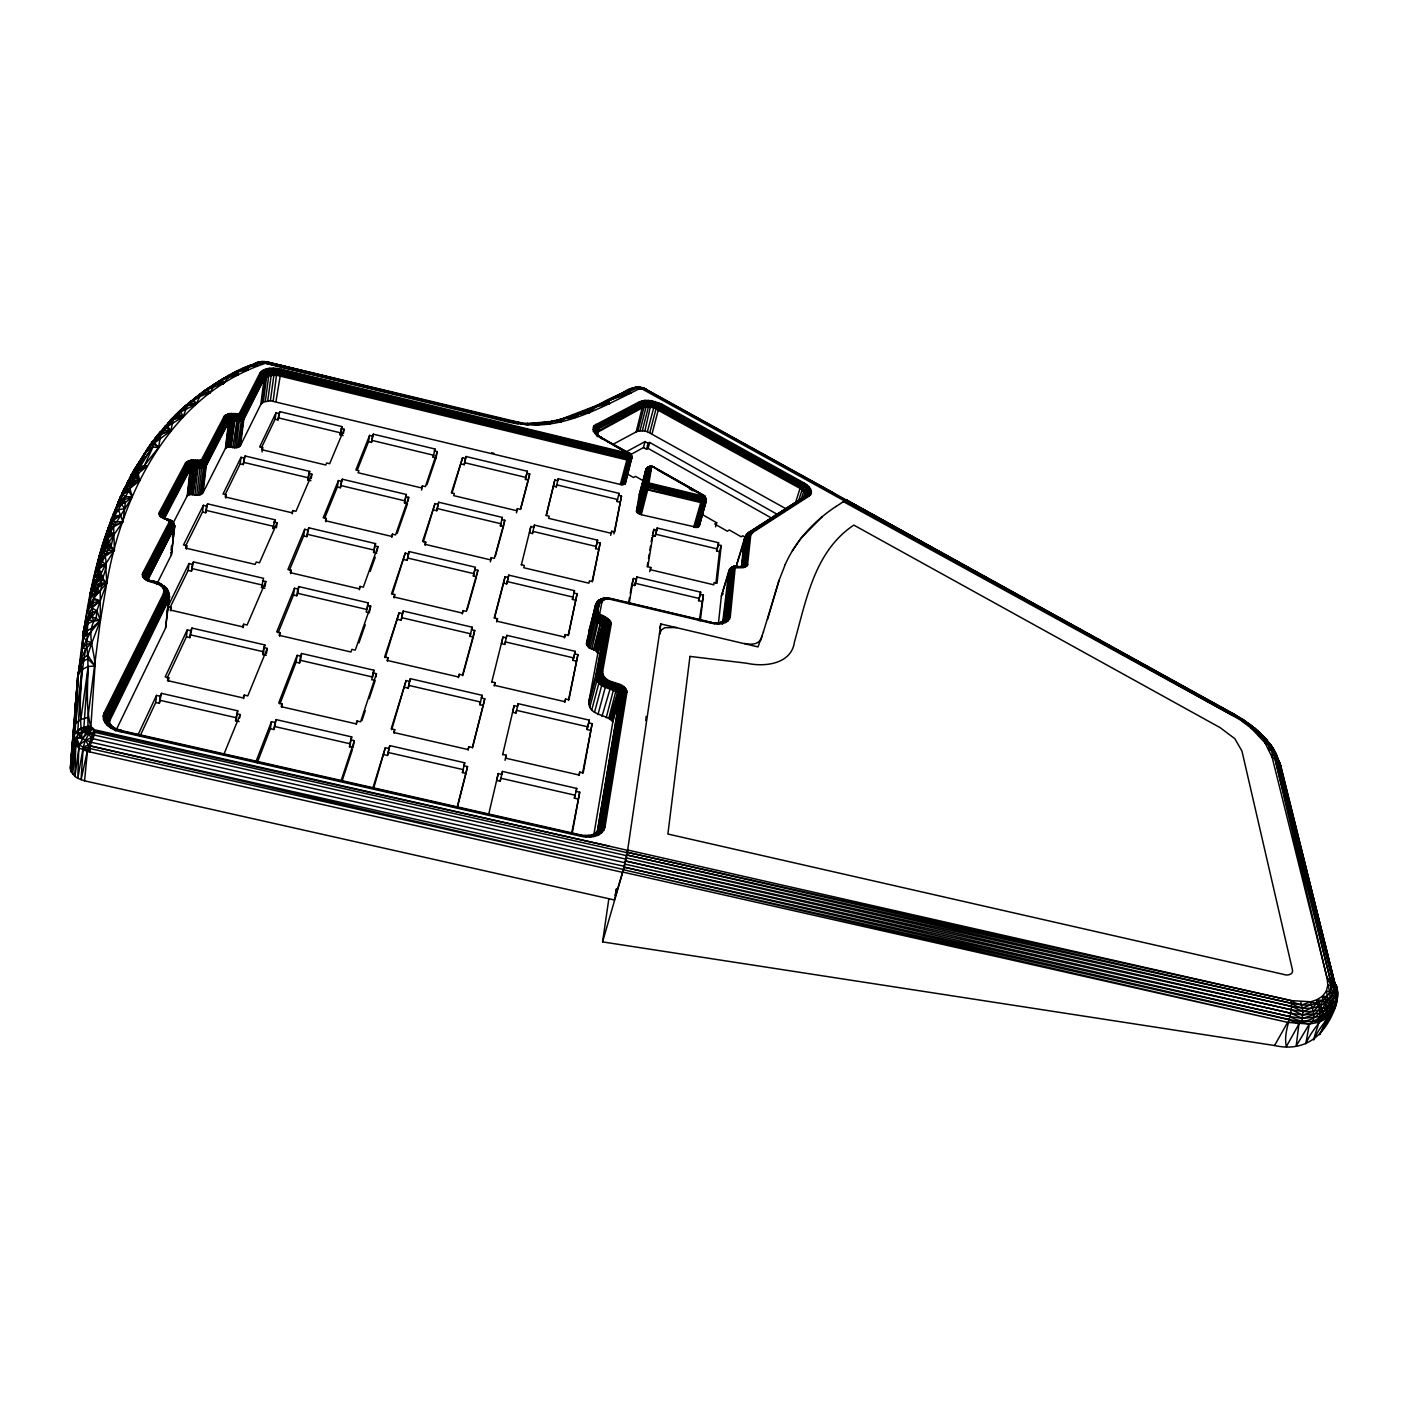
<?xml version="1.0" encoding="UTF-8"?>
<svg xmlns="http://www.w3.org/2000/svg" width="1408" height="1408" viewBox="0 0 1408 1408"><rect width="100%" height="100%" fill="white"/><g stroke="black" fill="none" stroke-linecap="round" stroke-linejoin="round"><path stroke-width="1.5" d="M593.542 836.458L612.797 722.093C607.341 713.645 587.611 716.162 588.896 701.36L597.819 653.435L604.666 627.141L607.605 624.166L611.23 624.008L602.659 671.475C602.747 685.784 625.011 679.589 626.93 692.173L605.018 827.042C602.395 837.091 589.547 838.288 581.011 836.317L119.891 731.597C111.619 730.013 100.056 722.832 104.069 712.976L163.434 593.666C166.83 579.427 141.486 585.763 142.578 573.338L169.259 521.981C167.886 517.669 157.133 519.006 159.456 512.072L185.504 462.968L191.154 460.046L201.326 460.099L224.171 416.258L229.504 413.565L239.202 413.706L259.934 373.085C264.845 366.784 274.314 367.822 281.318 369.16L628.074 453.27C633.97 453.394 632.403 462.827 626.56 459.853L276.76 375.267L268.84 375.637L264.317 378.629L243.971 419.109C240.187 424.389 233.042 418.44 228.782 421.942L206.36 465.626C202.418 471.275 194.832 465.045 190.362 468.811L164.384 518.584L162.589 514.712L159.086 513.304M763.435 631.893L757.997 646.906L660.862 623.973L627.616 850.344L623.427 869.51L614.346 899.958L84.568 780.824L77.792 778.325L74.923 776.424L79.341 744.955L88.035 728.939L87.894 717.499L100.373 620.523L100.232 591.87L101.957 585.024L106.832 582.842C122.39 491.779 172.691 393.782 265.549 363.282L508.869 421.168C554.312 435.002 599.245 408.32 638.774 389.066C639.918 388.362 641.362 388.573 642.488 389.171L844.483 500.931L847.317 500.28L848.003 502.04M597.819 653.435L595.813 650.602L588.755 647.61L586.432 643.245L595.443 605.194L598.33 602.237L601.92 602.061C602.483 599.438 611.67 596.992 607.464 599.386M521.91 423.051L266.622 361.874C242.422 364.302 220.053 379.738 200.992 394.275L196.082 404.184L180.77 411.91L173.36 419.637L170.755 430.866L154.563 442.957L137.826 470.712L139.515 480.814L134.288 480.586L126.421 487.643L117.621 503.131L134.323 469.603L138.653 466.418L147.242 465.978L138.97 472.859L135.344 478.016L129.906 488.506L132.299 496.83L113.643 526.75L114.4 550.176L105.547 564.291L106.832 582.842L100.197 601.022L92.101 607.71L85.36 622.494L84.163 628.355L82.438 648.138L77.686 677.002L73.586 735.627L74.378 739.587L76.965 743.072L89.725 751.907C87.595 742.931 101.094 730.875 90.869 727.038C83.494 700.709 90.816 671.422 86.434 644.723C88.458 633.758 85.237 621.421 92.541 611.952C89.813 591.518 110.634 577.104 105.072 556.019L109.454 547.466L107.747 543.682L122.918 521.734L125.347 502.533L124.133 499.646L120.824 498.978C89.549 562.514 82.104 636.205 75.187 706.094L76.789 693.528M601.586 438.856L601.146 437.078L596.834 435.248L593.331 431.165L594.141 425.603L639.514 401.72L644.864 400.365L651.746 400.717L661.989 404.219L803.704 482.786C808.262 484.827 814.986 491.814 809.107 496.091L753.438 531.995L750.781 534.934L747.472 565.4L744.005 567.459L735.152 567.917L730.277 616.81C728.13 624.958 717.288 624.518 710.706 623.075L610.773 599.421C600.952 593.982 595.267 609.382 599.72 615.842C603.557 617.654 609.91 618.464 609.998 623.832L601.374 671.299C601.058 685.925 623.005 680.17 625.645 691.997L603.627 826.848C601.163 836.246 589.142 837.355 581.152 835.525L120.296 730.84C112.552 729.362 101.728 722.656 105.477 713.434L164.736 594.088C168.626 579.55 143.722 585.394 143.862 573.76L170.491 522.386L169.717 520.274L162.114 516.877L160.688 512.477L186.683 463.373C190.626 457.741 198.141 463.531 202.734 460.205L225.315 416.645C229.082 411.382 236.157 416.909 240.539 413.846L262.293 371.853L266.974 369.565L277.358 369.09L627.95 453.922L631.312 459.395L625.029 484.018L621.438 484.722L270.389 400.734L263.314 402.107L260.814 404.395L240.522 445.386C236.826 450.718 229.662 444.787 225.456 448.342L203.104 492.554C199.25 498.256 191.629 492.026 187.229 495.845L146.098 575.221C153.384 586.133 145.974 580.483 145.059 574.394L171.635 523.002L170.632 520.274C166.232 520.749 170.808 518.109 170.755 521.4M1252.997 729.027L1252.557 726.405L1243.229 719.734L845.645 500.174L843.339 501.582L1232.528 715.475L1255.25 728.605L1264.578 737.986L1254.282 727.936L1251.166 728.147L1242.331 721.477L1242.261 719.875L844.536 500.773M1242.261 719.875L1255.25 728.605L1255.778 729.766L1250.374 725.736L1263.803 738.531L1272.022 750.746L1274.874 758.366L1327.128 978.296L1327.814 985.142L1326.283 991.197L1322.587 996.142L1322.552 1000.613L1319.419 1009.8L1314.016 1014.587L1302.523 1018.424L1289.992 1016.611L624.166 867.152L602.571 941.899L1274.574 1045.528C1306.413 1052.691 1326.09 1034.211 1336.139 1005.03C1338.462 995.773 1339.395 980.478 1327.128 978.296L1272.181 757.434L1264.947 742.702L1251.166 728.147L1250.374 725.736L1242.261 719.875L1252.997 727.496M162.254 586.89C162.888 583.95 157.978 581.539 155.989 583.123M625.082 862.752L91.326 742.315L82.069 738.496C78.725 708.928 80.168 678.11 85.8 648.63L91.872 642.787L100.373 620.523L106.832 582.842L99.722 575.397L93.861 578.23L83.512 631.171L81.734 651.746M249.709 366.397L255.094 363.246L262.046 361.451L263.859 363.158L260.357 361.68C247.861 367.717 231.405 371.026 223.59 383.504L205.744 389.822L187.387 405.645L183.146 416.68L167.042 426.8L160.776 434.562L158.558 447.498L144.408 465.555L137.826 470.712L136.541 476.274L139.515 480.814L129.906 488.506L118.43 509.766L122.918 521.734L113.643 526.75L107.8 536.8L102.344 552.869L102.168 557.322L95.339 572.37L89.795 599.72M124.432 488.277L111.267 519.147L103.734 541.57L109.226 540.936L111.056 546.357L114.4 550.176L98.525 560.789L97.469 565.682L99.44 567.389L98.595 571.824L94.178 589.846L90.288 594.493L88.792 606.373L89.091 618.306L85.36 622.494L83.512 631.171L82.438 648.138L77.686 677.002L70.4 767.835L71.174 771.813L74.923 776.424L75.733 745.307L74.378 739.587L80.133 736.965L83.811 728.552L88.158 666.53L95.022 665.984C94.864 650.443 85.043 631.77 96.202 618.059L96.923 610.755L100.197 601.022L93.79 598.224L90.376 593.138C97.733 564.802 101.851 534.512 118.43 509.766L124.485 508.64L120.296 502.304L120.824 498.978L126.298 496.707L132.299 496.83L128.674 491.216L126.086 490.477L121.739 493.926L129.906 488.506L124.432 488.277L129.307 482.187L135.344 478.016L139.515 480.814L126.421 487.643L123.517 490.142L129.906 488.506L124.995 490.424L120.331 496.954L107.131 531.379L97.469 565.682L105.547 564.291L98.877 578.301L92.259 586.238L90.288 594.493L94.477 585.798L99.334 579.832L103.259 578.53L99.158 568.85L105.547 564.291L100.813 560.437C94.494 560.472 103.998 548.346 106.814 546.198L107.747 543.682L111.056 546.357L108.082 550.317L102.344 552.869L99 557.234L107.219 547.518L111.056 546.357L113.784 533.949L109.384 530.746L107.219 531.379L106.005 535.586L107.8 536.8L113.784 533.949L109.226 534.002L106.005 535.586L110.81 527.982L112.411 521.101L120.595 515.029L114.787 516.243L111.267 519.147L113.045 519.587L120.595 515.029M277.376 368.421L273.187 400.928M74.378 739.587L72.67 774.206L75.733 745.307L76.965 743.072L81.946 669.522L80.696 660.264L85.8 648.63L82.438 648.138L90.499 632.298L100.373 620.523L96.923 610.755L88.792 606.373L92.858 591.008L100.355 583.106L101.658 579.832L99.722 575.397L92.787 583.546L90.376 593.138L91.837 587.576L94.477 585.798L100.355 583.106L106.832 582.842L93.79 598.224L88.792 606.373L92.611 605.986L100.197 601.022L93.738 599.667L88.792 606.373L93.667 602.571L100.197 601.022M638.458 387.71L642.699 387.693L646.659 390.298L639.901 387.059L632.526 388.01L607.2 401.491L560.138 419.531M697.206 527.437L704.158 502.762L702.398 495.915L648.965 482.962L651.57 467.104L650.126 466.294L647.064 467.614L645.674 470.078L636.469 511.262L637.296 512.653L641.274 514.712L697.206 527.437L699.213 526.117L706.165 501.459L704.651 495.968L651.728 466.224L648.032 467.069L645.674 470.078M233.658 413.6L229.627 447.11M847.44 500.632L645.005 388.678L641.925 388.925L642.699 387.693L847.898 501.6L847.44 500.632L845.645 500.333L1232.528 715.475L1234.059 714.19L1233.954 716.426M88.845 614.187L96.923 610.755C90.605 618.376 81.488 626.366 83.6 637.384L86.75 641.027L91.872 642.787L87.701 655.107L80.696 660.264L77.686 677.002L70.523 769.789L73.075 740.362L75.046 733.04L78.338 674.238L80.925 664.488L83.67 660.862L87.824 658.874L95.022 665.984L90.886 726.299C83.371 726.106 74.078 730.136 72.934 738.373L70.4 767.835M586.837 645.462L593.542 616.035C598.523 611.178 609.558 617.936 611.23 624.008M620.312 484.51L628.514 453.728L596.834 435.248M625.891 859.109L92.33 738.619L92.558 734.659L95.55 729.995L627.616 850.344L626.472 854.216M737.827 567.107L738.232 567.213M775.368 514.835L776.653 513.99L649.669 442.446L648.085 443.309L645.022 441.602L643.491 447.568L630.15 454.872C632.016 452.954 626.824 452.901 627.07 457.811L631.646 457.794L630.168 453.622L599.614 437.096M641.326 387.306L641.238 388.714L639.989 388.643L637.19 387.024C619.432 393.466 601.374 402.459 585.376 412.298L588.104 409.253L598.682 405.451L605.158 403.339L609.558 403.621L608.942 400.664L634.885 387.728L639.443 388.749L637.19 387.024L634.251 387.675L636.029 387.253L638.774 389.066M551.232 422.4L525.888 423.773L552.182 421.362L561.282 421.766L561.458 419.267L558.026 419.954L571.138 417.102L586.362 411.558L592.082 408.355L590.973 408.091L609.558 403.621L607.2 401.491L604.877 401.614L594.51 407.686L599.086 405.24M195.518 460.029L191.646 494.49M630.661 459.782C632.562 457.67 628.76 450.877 627.774 454.731L629.816 460.029L623.55 484.669M122.76 493.346L128.674 491.216C116.301 495.95 117.515 510.03 111.267 519.147M194.885 495.088L198.792 460.627L196.381 466.682L193.054 494.771M710.706 623.075L710.283 622.776M197.49 397.267L199.197 394.557L209.563 393.202L215.16 384.243L223.555 378.699L238.198 375.003L238.498 371.43L247.474 370.304L248.987 366.133L258.773 362.208L263.859 363.158M645.797 720.632L646.149 716.373M74.166 726.123L78.338 674.238L81.946 669.522L88.158 666.53L80.854 719.435L75.61 723.606L73.726 727.496L70.998 758.243M232.742 447.691L236.949 420.358L236.79 414.181L234.502 419.971L230.982 447.374M126.298 496.707L122.654 495.141L120.331 496.954L134.323 469.603L152.152 442.112C169.118 423.72 183.744 399.573 209.563 393.202L207.979 389.118L205.744 389.822L188.144 404.237L195.923 397.32L199.267 397.126C181.368 406.19 167.411 422.365 156.57 438.61L154.968 438.398L158.91 434.35L170.755 430.866L166.901 425.128L172.41 422.928L167.658 423.35L179.027 412.104L180.77 411.91L181.245 410.062L185.891 408.848L183.251 408.179L172.498 419.566M167.042 426.8L160.477 431.499L154.317 440.933L154.563 442.957L158.558 447.498L152.944 447.058L147.822 449.011L131.05 475.323L138.653 466.418L147.893 448.096C152.979 439.648 160.97 433.013 170.755 430.866L166.443 427.944L163.117 429.158L157.555 436.832M652.238 467.016C657.536 467.896 648.226 465.274 646.448 468.987L639.25 494.736L636.469 511.262M72.934 738.373L73.744 742.403L71.174 771.813L73.146 737.018L82.069 738.496L92.822 728.939L94.53 732.283L627.141 852.685M89.038 608.485L89.426 604.102M97.522 568.832L99.282 557.234M84.568 780.824L87.683 748.37L92.558 734.659L626.595 855.659M1258.77 735.293L1263.803 738.531L1264.947 742.702L1267.288 742.966L1272.41 747.331L1278.939 761.517L1336.403 989.754L1280.136 763.594L1272.41 747.331L1265.634 739.112L1260.846 735.24L1258.77 735.293L1257.608 732.002L1251.166 728.147M577.632 414.938L588.878 409.71L575.397 414.533L589.653 412.438L589.934 409.27L577.632 414.938L579.938 412.685L588.878 409.71L589.653 412.438L578.776 413.723L572.651 416.398M741.488 567.354L744.128 539.704L747.032 533.878L805.482 495.88L809.107 496.091M747.472 565.4L744.163 565.206L741.752 566.931L745.114 536.571L747.507 534.811L750.781 534.934M109.349 725.683L109.542 717.094L104.069 712.976M740.274 567.565L736.718 566.421L733.99 567.741L729.062 616.651C727.021 624.325 716.654 623.955 710.494 622.318M730.277 616.81L724.803 618.147L722.498 624.026L728.834 570.944L732.178 566.738L735.786 567.16M731.456 567.23C740.696 566.298 733.638 564.942 729.731 568.832L724.152 618.957L722.093 622.864L725.138 619.221L729.573 619.062M610.773 599.421L610.632 599.192M718.362 624.043L721.371 596.112L729.115 570.046L732.653 567.406L729.766 569.29L721.371 596.112M1273.571 753.122L1272.41 747.331M92.541 611.952L92.013 616.739L93.702 620.928L100.373 620.523L91.555 628.461L84.234 632.122L83.512 631.171L87.683 623.762L93.702 620.928L88.616 620.118L85.36 622.494M593.331 431.165L595.989 432.203L596.957 435.512L596.13 431.306L592.768 429.141M580.73 835.982L581.187 834.786L581.011 836.317M655.142 536.254L657.131 528L718.555 542.731L718.326 544.843L721.23 545.547L717.024 583.282L714.032 582.56L713.786 584.813L650.461 569.73L650.813 567.494L647.821 566.79L653.875 529.39L656.797 530.094L655.142 536.254L652.221 535.55M171.054 550.246L171.547 546.005M172.498 537.504L172.973 533.262M156.605 584.514L171.53 554.558L174.61 525.448L170.632 520.274M171.23 555.597L174.645 526.909L173.765 523.019L171.424 520.52M139.973 736.19L155.725 702.504L156.517 695.394L160.16 696.221L161.498 693.352L237.741 710.811L235.558 720.738L239.166 721.565M715.915 583.176L719.453 551.654L721.23 545.547M166.954 613.923L167.693 607.411M168.186 603.064C170.878 597.766 169.066 585.006 161.075 586.045M115.72 730.946L165.563 628.056L168.749 598.717L166.989 595.566L163.434 593.666M165.563 628.056L169.47 596.077L166.918 588.914L162.747 587.875M155.725 702.504L159.35 703.331L160.16 696.221M159.35 703.331L161.498 693.352M170.931 610.878L171.336 607.411L167.886 606.619L188.989 563.534L192.333 564.326L193.494 561.915L263.525 578.318L261.501 587.523L264.81 588.298M719.453 551.654L716.549 550.968L718.555 542.731M187.229 495.845L190.344 467.773L188.742 464.763L185.504 462.968M187.581 495.387L190.714 467.298L189.288 464.094L186.331 461.947M188.144 495L191.294 466.893L187.581 461.085M188.866 494.701L192.034 466.594L189.218 460.451M189.71 494.507L192.931 466.418L191.154 460.046M168.362 681.296L168.766 677.758L165.176 676.931L187.246 629.869L190.714 630.678L191.946 628.056L264.88 644.952L262.768 654.491L266.218 655.301M190.661 494.437L193.899 466.347L193.301 459.906M636.75 511.966L643.245 487.133L646.043 469.181L649.352 466.33M75.61 723.606L81.946 669.522L79.534 668.659M192.614 494.666L197.736 460.416M186.402 549.12L186.806 545.723L183.498 544.949L203.333 505.314L206.536 506.07L207.645 503.87L274.912 519.781L274.437 523.09M196.715 495.176L199.918 468.195L206.342 464.587L228.782 420.922C233.042 417.296 240.152 423.35 243.971 418.088L264.317 377.626L268.893 374.616L276.901 374.246L626.806 458.885L629.147 457.16L628.514 453.728L631.506 455.453L631.699 458.902L631.928 457.09C632.192 455.347 627.616 451.176 628.602 454.309M169.981 607.658L188.179 570.363L188.989 563.534M198.475 495.053L201.696 468.072L199.989 460.627M200.077 494.701L203.632 466.558L200.974 460.328L203.984 462.458L205.691 466.47L202.435 493.416M188.179 570.363L191.506 571.155L192.333 564.326M201.414 494.138L205.322 465.714M700.304 620.805L703.384 595.126L700.374 594.422L700.638 592.152L636.803 576.963L634.744 585.517L631.717 584.795L633.389 578.494L636.434 579.216L634.744 585.517M191.506 571.155L193.494 561.915M203.104 492.554L206.342 464.587L204.758 461.595L201.555 459.818M167.112 678.11L186.402 636.838L187.246 629.869M185.539 546.075L202.523 512.002L203.333 505.314M699.248 620.682L703.384 595.126M186.402 636.838L189.869 637.63L190.714 630.678M202.523 512.002L205.726 512.758L206.536 506.07M189.869 637.63L191.946 628.056M205.726 512.758L207.645 503.87M701.571 601.392L698.562 600.67L700.638 592.152M1267.288 742.966C1275.12 746.328 1276.194 756.853 1280.136 763.594L1337.019 992.482L1336.139 1005.03L1336.403 1000.243L1335.136 1007.582L1332.672 1011.278L1331.334 1002.232L1327.075 996.653L1322.587 996.142L1316.92 999.715L1316.462 1003.358L1312.696 1007.67L1303.051 1011.49L1291.418 1009.8L625.627 861.01L624.166 867.152L1309.334 1024.074L1318.504 1022.296L1326.037 1018.829L1331.651 1013.848C1335.998 1004.784 1339.448 994.91 1336.069 984.878C1343.672 1007.072 1321.021 1021.539 1313.699 1039.949C1315.882 1028.245 1324.84 1014.746 1316.462 1003.358L1309.528 1001.704L1291.189 1000.613L627.387 852.315L627.739 850.027L1291.189 1000.613C1306.395 1011.683 1336.685 1001.299 1330.173 979.299L1277.162 759.739C1276.44 751.01 1269.91 744.216 1263.803 738.531L1267.006 740.15L1271.706 746.539L1265.634 739.112M77.317 689.322L78.109 683.038M225.456 448.342L228.782 420.922L227.269 418L224.171 416.258M225.79 447.902L229.117 420.482L227.762 417.384L224.928 415.307M226.301 447.55L229.662 420.13L226.107 414.515M226.987 447.286L230.366 419.848L227.656 413.934M227.797 447.11L231.211 419.69L229.504 413.565M228.694 447.058L232.144 419.637L231.528 413.459M230.56 447.269L235.787 413.987M225.808 498.062L226.23 494.754L223.062 493.997L241.05 457.301L244.13 458.04L245.133 455.981L309.725 471.416L307.842 479.97L310.886 480.691M234.502 447.797L237.899 421.45L239.325 420.341L237.934 414.198M236.174 447.691L239.325 420.341M237.688 447.374L241.419 419.918L238.867 413.934L241.754 415.994L243.355 419.901L239.923 446.195M238.955 446.864L243.021 419.144M240.522 445.386L243.971 418.088L242.475 415.184L239.395 413.459M225.069 494.824L240.187 463.83L241.05 457.301M240.187 463.83L243.267 464.57L244.13 458.04M243.267 464.57L245.133 455.981M1322.587 996.142L1325.333 998.483C1325.157 1011.384 1314.192 1020.677 1301.661 1021.539L1298.898 1024.109L1286.366 1046.549C1282.794 1030.41 1293.283 1016.33 1291.189 1000.613M1335.136 1007.582L1319.542 1034.739C1324.277 1024.496 1332.426 1010.662 1322.552 1000.613L1316.92 999.715L1301.925 1004.837L1291.594 1003.323L626.894 854.973L627.387 852.315L1291.594 1003.323C1307.574 1015.626 1339.782 1003.992 1332.778 980.778L1278.939 761.517L1272.181 757.434L1272.022 750.746L1269.47 750.147L1268.819 745.184L1264.947 742.702M260.814 404.395L264.317 377.626L262.891 374.792L259.934 373.085M261.782 403.146L265.285 376.394L264.018 373.384L261.29 371.378M263.314 402.107L266.834 375.373L263.437 369.97M265.32 401.35L268.893 374.616L266.288 368.931M267.731 400.875L271.339 374.158L269.667 368.315M262.082 451.968L262.68 447.656L259.635 446.934L275.986 412.826L278.942 413.547L279.84 411.629L341.986 426.606L340.155 434.861L343.094 435.565M270.389 400.734L274.05 374.035L273.434 368.139M243.197 627.669L243.69 624.219L247.104 625.011L265.795 581.522L262.469 580.747M275.986 401.438L281.318 369.16M261.466 447.709L275.088 419.214L275.986 412.826M235.558 720.738L237.741 710.811M275.088 419.214L278.027 419.918L278.942 413.547M278.027 419.918L279.84 411.629M596.499 432.186L598.893 428.56L642.33 405.909L646.307 404.888L654.086 405.75L800.765 486.482L806.485 492.536L803.81 497.904L805.482 495.88M596.552 434.051L596.341 429.845L593.032 427.258M694.901 527.525L702.539 501.882C701.73 496.848 703.155 492.237 706.306 498.995L705.76 502.04L701.835 502.832L647.803 489.878C640.957 489.773 642.629 480.814 648.894 482.838L645.674 483.578L642.946 486.429L643.28 484.88M239.677 718.045L240.17 714.525L236.562 713.698M243.725 698.579L244.235 695.077L247.79 695.904L267.238 648.402L263.789 647.61L262.768 654.491M274.912 519.781L272.958 528.651L273.944 526.416L206.818 510.541M265.056 586.608L265.795 581.522M602.571 941.899L608.872 898.638M276.39 527.736L277.112 522.773L273.926 522.016M266.464 653.576L267.238 648.402M292.318 513.832L292.811 510.541L295.962 511.298L311.89 474.214L308.845 473.493L307.842 479.97M604.666 627.141C603.328 621.808 594.299 624.096 593.155 618.059L596.165 615.138L599.826 614.574L594.546 619.062L587.629 646.571M615.454 895.4L616.44 888.888M279.611 636.117L280.139 632.685L276.725 631.893L294.501 588.245L297.81 589.019L298.795 586.59L368.245 602.87L367.048 609.541L297.757 593.331L296.771 595.76L293.462 595.003L278.115 632.79M290.682 573.602L291.192 570.24L287.918 569.466L304.691 529.302L307.877 530.042L308.81 527.806L375.549 543.611L373.56 552.429L376.71 553.168M257.189 762.802L270.354 728.693L271.445 721.688L275.035 722.498L276.162 719.611L351.736 736.912L349.501 746.786L353.074 747.595L354.341 740.661L350.768 739.834L349.501 746.786M311.221 478.526L311.89 474.214M293.462 595.003L294.501 588.245M289.414 570.152L303.67 535.902L304.691 529.302M270.354 728.693L273.944 729.52L275.035 722.498M273.944 729.52L276.162 719.611M296.771 595.76L297.81 589.019M297.757 593.331L298.795 586.59M303.67 535.902L306.838 536.659L307.877 530.042M306.838 536.659L308.81 527.806M281.688 707.291L282.234 703.806L278.678 702.997L297.141 655.336L300.59 656.128L301.611 653.47L373.93 670.226L372.662 677.037L300.502 660.334L299.482 662.992L296.05 662.2L279.91 704M157.062 435.723L160.336 432.133L156.992 436.04L156.57 438.61L156.411 436.586L160.336 432.133L165.317 430.32L170.755 430.866M142.173 574.658C146.01 573.232 148.315 581.451 147.91 579.445L174.346 527.947L172.515 521.699L166.76 519.394M296.05 662.2L297.141 655.336M299.482 662.992L300.59 656.128M300.502 660.334L301.611 653.47M656.797 530.094L657.131 528M325.846 521.787L326.374 518.514L323.224 517.757L338.395 480.55L341.44 481.272L342.285 479.195L406.402 494.507L404.483 503.008L407.51 503.747L397.126 533.491M340.155 434.861L341.986 426.606M343.429 433.453L344.115 429.246L341.176 428.525M647.152 566.79L647.821 562.637M648.507 558.466L649.176 554.294M649.862 550.141L650.531 545.97M651.2 541.798L651.886 537.645M324.562 518.426L337.339 487.01L338.395 480.55M337.339 487.01L340.384 487.731L341.44 481.272M129.466 479.987L133.091 471.768L147.893 448.096L154.317 440.933L159.966 438.398L154.968 438.398L158.91 434.35M340.384 487.731L342.285 479.195M593.648 617.531C595.197 623.093 603.874 620.858 605.053 626.19L595.883 674.661C594.757 689.462 614.504 686.893 620.066 695.358L597.59 830.315L620.47 694.39C615.014 685.802 595.162 688.53 596.288 673.693L598.91 671.651L602.659 671.475M706.165 501.459L704.651 495.968M636.434 579.216L636.803 576.963M357.21 470.254L368.526 441.69L369.6 435.389L372.539 436.093L373.314 434.157L435.002 449.011L433.118 457.23L436.04 457.934L437.254 451.669L434.333 450.965L435.002 449.011M628.795 601.797L629.534 597.538M630.256 593.296L631.717 584.795M629.042 603.926L633.389 578.494M106.075 554.101L102.344 552.869L98.525 560.789L102.221 555.808L114.4 550.176L110.598 547.589L107.219 547.518L103.506 549.384L99 557.234L104.086 547.659L107.747 543.682L102.115 546.709L104.086 547.659L109.613 546.146M368.526 441.69L371.466 442.394L372.539 436.093M371.466 442.394L373.314 434.157M702.944 495.229L703.56 496.32L701.976 496.566L648.314 483.454L650.478 466.946L652.01 466.946L649.845 466.365M359.462 589.741L360.061 586.414L363.317 587.171L377.89 546.621L374.739 545.864L373.56 552.429M646.624 468.389L643.878 484.088L646.818 487.326L701.114 500.562L706.042 499.787L702.539 495.845L703.648 496.074L705.725 498.784L701.378 499.47L646.114 485.672L644.653 483.437L647.786 467.069M699.213 526.117L706.094 500.086L704.106 497.112M368.245 602.87L366.186 612.005L369.459 612.779M377.01 551.531L377.89 546.621M369.776 611.107L370.674 606.091L367.382 605.317M572.282 833.061L579.709 792.211L576.189 791.419L576.734 788.427L502.462 771.426L500.157 781.211L496.619 780.402L498.238 773.573L501.776 774.382L502.462 771.426M518.179 703.666L517.546 706.376L514.149 705.602L512.565 712.29L515.944 713.064L518.179 703.666L589.283 720.139L588.773 722.885L592.134 723.659L583.211 772.904L579.726 772.112L578.846 775.474M356.4 724.434L357.034 720.984L360.571 721.794L376.464 673.693L373.032 672.901L371.765 679.712L375.179 680.504L369.23 698.579M571.63 833.43L579.709 792.211M582.578 773.203L592.134 723.659M617.813 683.725L608.802 718.326M615.138 895.629L616.334 889.152M391.846 537.434L392.445 534.178L395.56 534.917L408.707 497.341L405.662 496.602L404.483 503.008M577.896 798.97L574.394 798.178L574.939 795.186L500.843 778.237L500.157 781.211M590.392 730.294L587.03 729.52L589.283 720.139M579.726 772.112L579.181 775.051L505.542 758.155L506.211 755.234L502.726 754.424M615.208 683.109L606.232 717.728M407.915 501.6L408.707 497.341M649.211 483.824L641.274 514.712M375.813 677.107L376.464 673.693M394.117 597.872L394.75 594.563L391.494 593.806L405.258 553.098L408.426 553.837L409.182 551.566L475.411 567.23L473.37 576.013L476.502 576.752L467.21 609.699M392.322 594.317L405.258 553.098M387.376 661.144L388.027 657.765L384.63 656.973L399.15 612.762L402.442 613.536L403.251 611.054L472.138 627.194L470.026 636.293L473.282 637.067L474.707 630.45L471.451 629.693L472.138 627.194M404.026 559.627L407.176 560.366L408.426 553.837M407.176 560.366L409.182 551.566M599.685 613.835L601.92 602.061M421.573 490.125L422.382 485.883L425.374 486.605L437.254 451.669M385.334 657.694L399.15 612.762M397.883 619.414L401.157 620.189L402.442 613.536M613.906 533.914L621.509 496.056L618.64 495.352L619.027 493.346L558.219 478.702L557.726 480.691L554.84 479.987L546.198 515.522L549.173 516.226L548.662 518.338L611.318 533.333L611.723 531.203L614.68 531.907L621.509 496.056M401.157 620.189L403.251 611.054M566.016 417.982L574.306 418.088L572.986 415.765L561.211 419.302L564.485 418.422L561.282 421.766L559.733 419.707L555.016 420.957L564.485 418.422L574.306 418.088L578.776 413.723L574.13 414.955M619.942 502.181L617.074 501.494L617.461 499.47L556.776 484.862L556.283 486.869L553.397 486.165L554.84 479.987M373.965 787.16L385.334 747.736L388.907 748.563L389.805 745.624L464.728 762.784L462.44 772.587L465.978 773.397L467.526 766.55L463.971 765.741L464.728 762.784M425.093 545.318L425.726 542.08L422.611 541.341L435.002 503.606L438.029 504.328L438.715 502.234L502.357 517.422L500.386 525.888L503.395 526.61L504.786 520.274L501.776 519.552L502.357 517.422M595.83 604.261L586.432 644.318M423.315 541.851L435.002 503.606M383.997 754.67L387.552 755.48L388.907 748.563M387.552 755.48L389.805 745.624M433.752 509.995L436.779 510.717L438.029 504.328M436.779 510.717L438.715 502.234M394.046 733.075L394.715 729.626L391.195 728.816L406.102 680.574L409.517 681.366L410.344 678.674L482.046 695.288L479.846 704.722L483.243 705.496L484.757 698.79L481.36 697.998L482.046 695.288M391.706 729.661L406.102 680.574M404.765 687.35L408.179 688.142L409.517 681.366M408.179 688.142L410.344 678.674M593.56 649.81L602.096 616.018M602.536 616.123L594 649.915M174.346 527.947L174.61 525.448M568.515 699.934L577.914 654.614L574.675 653.858L575.186 651.341L506.845 635.342L506.211 637.824L502.955 637.067L491.691 682.405M592.134 581.539L600.16 543.048L597.168 542.326L597.59 540.179L534.424 525.096L533.896 527.226L530.886 526.504L521.382 564.749M577.914 654.614L568.902 699.794L565.558 699.019L564.731 702.328M600.16 543.048L592.469 581.627L589.389 580.888L588.931 583.194L523.758 567.741L524.322 565.453L521.242 564.731M147.734 580.043L174.328 526.891L172.445 521.576L169.118 520.907M452.091 492.958L462.563 457.758L465.467 458.462L466.101 456.509L527.349 471.258L525.43 479.442L528.334 480.128L529.707 473.933L526.821 473.246L525.43 479.442M576.259 661.144L573.021 660.387L575.186 651.341M598.576 549.314L595.584 548.61L597.59 540.179M565.558 699.019L565.03 701.712L494.349 685.291L495.018 682.616L491.656 681.842M461.296 464.006L464.218 464.71L465.467 458.462M464.218 464.71L466.101 456.509M647.803 482.891L648.965 482.962L644.002 486.728L637.296 512.653M78.338 674.238L77.686 677.002L80.925 664.488M568.128 635.606L577.122 593.754L574.006 593.014L574.499 590.691L508.781 575.133L506.739 583.898L503.606 583.158L494.419 618.288M577.122 593.754L568.445 635.36L565.242 634.603L564.432 637.859M565.242 634.603L564.714 637.085L496.83 621.157L497.482 618.693L494.261 617.936L505.05 576.699L508.182 577.438M575.52 600.142L572.422 599.421L572.915 597.08L507.338 581.592L506.739 583.898M462.352 613.888L463.056 610.614L466.294 611.371L477.893 570.275L474.76 569.536M631.312 459.395L631.646 457.794L629.006 454.256M473.37 576.013L475.059 568.85M476.854 575.133L477.893 570.275M458.445 677.653L459.166 674.291L462.528 675.066L474.707 630.45M77.686 677.002L79.094 670.507L81.946 669.522M73.744 742.403L78.813 747.877L87.261 751.344L81.083 779.803L83.23 746.979L85.395 740.238L91.872 728.499L86.627 732.371L75.046 733.04M490.354 561.915L491.286 557.621L494.384 558.36L504.786 520.274M93.421 735.205L94.16 731.878L88.88 733.568L85.483 731.438L83.811 728.552L80.309 728.675L77.422 732.389L82.069 738.496M516.472 512.829L517.405 508.622L520.379 509.344L529.707 473.933M503.606 583.158L505.05 576.699M468.107 750.077L468.864 746.662L472.366 747.472L484.757 698.79M496.742 621.966L497.482 618.693M507.338 581.592L508.781 575.133M164.542 427.698L173.36 419.637L183.146 416.68L180.77 411.91L175.771 414.779L170.174 421.414L173.078 417.683L177.901 415.994L183.146 416.68L178.622 414.075L175.771 414.779L174.662 416.504M502.955 637.067L501.459 643.65L504.715 644.406L505.349 641.907L573.531 657.87M494.243 685.96L495.018 682.616M530.886 526.504L529.443 532.822L532.453 533.544L532.981 531.397L596.024 546.445M504.715 644.406L506.845 635.342M532.453 533.544L534.424 525.096M515.944 713.064L516.578 710.354L587.523 726.774M556.283 486.869L558.219 478.702M488.629 814.581L498.238 773.573M502.603 754.846L514.149 705.602M183.55 408.602L185.451 405.926L196.082 404.184L194.11 399.802L191.101 400.875L188.144 404.237L191.347 402.618M505.014 760.32L506.211 755.234M625.029 484.018L624.413 481.043M591.8 649.264L598.206 621.667L600.952 615.578L595.496 621.333L588.755 647.61M596.517 435.618L597.52 429.563L594.141 425.603M597.344 436.691L598.893 428.56L595.989 424.266M546.269 515.504L553.397 486.165M647.768 482.627L651.57 467.104L648.032 467.069M572.422 599.421L574.499 590.691M595.584 548.61L597.168 542.326M107.994 528.722L122.918 521.734L116.758 521.734L111.162 524.146L107.219 531.379L113.643 526.75L109.384 530.746M90.499 632.298L83.6 637.384L87.683 623.762L84.163 628.355M573.021 660.387L574.675 653.858M457.248 806.942L467.526 766.55M457.318 807.47L465.978 773.397M472.454 747.912L483.243 705.496M617.074 501.494L619.027 493.346M621.438 484.722L628.39 458.691L627.563 455.699L277.235 370.938L268.118 371.36L262.891 374.792L242.475 415.184C238.445 419.69 231.264 413.318 227.269 418L204.758 461.595C200.552 466.435 192.914 459.73 188.742 464.763L162.835 513.902L163.134 516.402L165.81 518.936L162.184 515.997L161.832 513.11L187.792 463.989C191.822 458.568 199.443 464.992 203.826 460.821L226.354 417.243C230.243 412.21 237.389 418.299 241.578 414.427L263.208 372.539L267.59 370.392L277.306 369.952L627.774 454.731M622.547 484.757L630.221 457.019L628.514 453.728M613.589 443.995L636.152 431.904L642.4 406.912L639.514 401.72M610.667 535.357L611.723 531.203M624.378 484.405L630.784 459.114M636.152 431.904L637.859 431.235L643.984 407.229L643.614 403.181L641.925 400.84M693.634 527.296L702.469 496.654M468.864 746.662L468.125 749.566L393.835 732.512L394.715 729.626M462.44 772.587L463.197 769.63L388.45 752.541M479.846 704.722L480.55 702.011L409.006 685.45M625.416 483.525L631.928 457.09M637.859 431.235L639.954 430.883L646.078 406.877L644.864 400.365M588.755 631.347L596.482 602.659L599.086 600.019L603.082 600.283M595.848 608.256L598.33 600.565L601.568 598.822L608.802 598.506M639.954 430.883L642.312 430.83L648.648 405.891L648.19 400.312M1316.92 999.715L1319.243 1002.338L1318.187 1006.456L1313.611 1011.102L1302.998 1015.01L1290.854 1013.25L624.906 864.125L1289.992 1016.611C1302.294 1024.25 1319.437 1022.824 1330.525 1013.566L1336.368 1002.267L1334.766 982.678M642.312 430.83L644.829 431.112L651.746 400.717M590.163 648.525L596.939 622.248L596.112 620.488M786.808 509.221L647.381 431.675L655.354 401.526M649.845 432.52L656.322 407.616L658.821 402.706M643.491 447.568L646.536 449.275L648.085 443.309M594.95 650.197L604.666 616.774M595.813 650.602L602.958 623.286L606.637 617.672M646.536 449.275L648.12 448.395L649.669 442.446M652.098 433.594L658.61 408.707L661.989 404.219M596.57 651.094L603.75 623.797L608.362 618.763M597.186 651.64L604.384 624.36L609.752 620.013M597.608 652.238L604.824 624.976L607.27 622.424L610.72 621.35M597.819 652.854L605.053 625.592L607.587 623.322L611.213 622.688M639.25 494.736L646.043 469.181M642.4 487.098L644.002 480.938M588.896 701.36L596.288 673.693M638.053 513.304L644.547 488.453L649.123 483.085L646.448 488.365L640.094 514.36M588.896 704.088L596.288 676.386L598.928 674.062L602.677 673.411M639.003 513.885L645.515 489.034L643.386 485.795M520.626 509.362L528.334 480.128M589.864 706.922L597.291 679.184L599.808 676.562L603.398 675.418M591.782 709.702L599.21 681.93L604.771 677.389M587.03 729.52L588.773 722.885M144.778 452.936L136.717 467.421M594.528 712.307L601.955 684.499L606.76 679.237M574.394 798.178L576.734 788.427M745.73 535.814L741.981 566.614L743.371 564.978L746.539 535.216L748.722 532.981L751.837 533.333M517.405 508.622L516.842 510.734L453.71 495.634L454.379 493.539L451.387 492.818L462.563 457.758M526.821 473.246L527.349 471.258M597.96 714.578L605.422 686.77L609.259 680.856M601.938 716.426L612.11 682.176M652.766 533.491L653.875 529.39M609.787 718.626L620.03 684.394M649.686 571.666L650.813 567.494M610.685 719.048L618.27 691.258L622.09 685.344M611.477 719.558L619.098 691.803L623.902 686.523M462.739 675.682L473.282 637.067M495.299 556.301L503.395 526.61M612.11 720.157L619.749 692.419L625.346 687.861M612.568 720.808L620.224 693.07L622.776 690.448L626.349 689.286M612.797 722.093L620.47 693.739L623.128 691.416L626.894 690.747M459.166 674.291L458.427 676.949L387.165 660.405L388.027 657.765M491.286 557.621L490.67 559.891L425.005 544.315L425.726 542.08M470.026 636.293L470.712 633.811L401.966 617.725M500.386 525.888L500.984 523.758L437.466 508.605M163.962 591.782L168.52 594.053L168.432 597.608L109.542 717.094L109.067 721.794L110.51 726.176L108.363 720.896L108.891 715.986L167.834 596.534L168.203 591.466L163.733 589.811M1301.661 1021.539L1303.051 1011.49L1300.798 1002.021M659.718 628.056L660.862 623.973M659.824 634.286L660.968 630.186L664.946 627.686L677.019 627.546M696.115 527.578L703.067 502.885L706.429 499.946L698.79 526.698M116.758 505.63L120.454 501.178L132.299 496.83L125.347 502.533L123.059 501.142L120.296 502.304L115.421 509.256L118.43 509.766L113.01 514.642L120.824 498.978M125.47 489.491L121.739 493.926L132.95 473.827L147.242 465.978M699.248 521.928L700.99 515.768M702.152 511.667L705.038 501.406M698.122 527.138L705.338 501.442L702.539 495.845L703.314 496.514M463.056 610.614L462.352 613.061L393.941 596.992L394.75 594.563M763.33 632.104L778.976 580.536L785.365 564.221M715.563 526.838L716.725 522.79L701.624 514.149M767.536 619.485L779.099 580.254M698.562 600.67L700.374 594.422M716.549 550.968L718.326 544.843M728.27 577.086L730.136 570.803M753.438 531.995L749.725 531.731L746.434 534.6L736.718 564.52L744.726 537.469L747.806 533.333M116.811 506.176L118.272 502.85M659.613 633.054L660.968 630.186M372.803 788.286L385.334 747.736M706.147 500.79L704.158 502.762M795.608 502.41L800.325 487.45L803.704 482.786M798.301 501.741L802.402 488.805L806.59 484.651M723.219 621.491L723.73 619.89M801.187 499.206L804.074 490.283L808.914 486.693M802.982 498.731L805.851 490.97L810.55 488.822M804.214 498.221L806.485 492.536L811.413 490.934M760.795 640.147L762.062 636.134M108.099 528.334L111.162 524.146L107.219 531.379L111.162 524.146L114.664 525.061M219.278 382.202L220.317 380.354L227.726 377.678L225.755 377.221L219.278 382.202L224.717 377.819L227.726 377.678M341 781.053L354.341 740.661M342.408 779.979L352.405 749.619M361.944 720.667L365.253 710.635M350.768 739.834L351.736 736.912M357.034 720.984L356.083 723.853L281.142 706.658L282.234 703.806M373.032 672.901L373.93 670.226M243.355 419.901L243.971 418.088M426.958 484.722L436.04 457.934M433.118 457.23L433.805 455.277L372.222 440.458M574.306 418.088L575.362 414.955L571.613 415.747L573.778 415.501L574.306 418.088L567.829 417.014L563.658 419.074L566.544 417.806M422.382 485.883L421.661 487.96L358.072 472.736L358.882 470.677L355.872 469.955L369.6 435.389M205.691 466.47L206.342 464.587M107.131 531.379L108.662 528.334L110.81 527.982M370.674 606.091L355.274 650.144L351.877 649.37L350.944 651.992L279.083 635.307L280.139 632.685M358.952 642.893L365.27 624.818M392.445 534.178L391.653 536.413L325.477 520.731L326.374 518.514M405.662 496.602L406.402 494.507M370.146 571.472L375.25 557.234M601.603 600.477L601.92 599.579L597.766 601.322L595.443 605.194M360.061 586.414L359.181 588.826L290.206 572.634L291.192 570.24M374.739 545.864L375.549 543.611M255.922 761.728L271.445 721.688M138.97 472.859L131.525 477.242L123.517 490.142M237.09 414.938L238.251 414.938M199.091 461.419L200.306 461.402M223.837 754.442L240.17 714.525M244.235 695.077L243.056 697.928L167.446 680.574L168.766 677.758M263.789 647.61L264.88 644.952M98.525 560.789L102.344 552.869M734.818 566.72L735.469 567.354L732.09 567.178L730.717 568.568L725.683 617.478L720.755 623.04L724.838 620.4L726.722 616.986L731.72 568.075L732.987 566.491M599.086 600.019L597.309 602.73L595.144 615.806L597.274 618.376L604.947 621.702L606.566 624.677L597.837 672.144C596.851 687.051 617.39 683.302 622.054 692.842L599.738 827.71L593.173 835.842L598.91 830.051L603.979 830.051M132.95 473.827L131.05 475.323L144.091 455.506L133.091 471.768L137.826 470.712L133.83 472.437L129.466 478.262L134.306 473.299L137.491 473L132.282 475.622L127.811 481.43L124.397 489.597L127.442 483.824M344.115 429.246L329.666 463.69L326.638 462.968L325.776 465.01L261.712 449.68L262.68 447.656M620.066 695.358L623.146 692.331L626.93 692.173M97.152 575.925L101.147 572.282L95.339 572.37L99.44 567.389L105.072 556.019L100.813 560.437M243.69 624.219L242.563 626.824L170.069 609.981L171.336 607.411M292.811 510.541L291.861 512.758L225.174 496.936L226.23 494.754M308.845 473.493L309.725 471.416M261.501 587.523L262.557 585.094L192.685 568.744M277.112 522.773L259.494 562.795L256.221 562.021L255.165 564.414L185.627 548.082L186.806 545.723M748.422 532.946L804.197 497.059C810.357 494.05 805.816 487.291 801.293 485.531L654.386 404.73L646.237 403.814L642.083 404.888L598.629 427.522L596.13 431.306L598.048 436.075L595.742 428.982L598.171 426.536L641.643 403.92L646.043 402.794L654.667 403.744L801.891 484.651C805.64 486.323 811.166 492.078 806.326 495.581L749.003 532.242L746.046 535.48M728.834 570.944L730.717 568.568L735.24 567.618L734.237 567.16M744.128 539.704L746.962 536.888L750.306 536.712M98.296 560.155L102.221 555.808M229.557 376.182L231.933 373.894L236.931 372.222L233.042 373.314L232.021 375.25L234.15 372.733L236.931 372.222L238.198 375.003L229.926 375.408L222.622 379.667L223.027 378.734L207.803 388.802L210.021 386.954L213.206 386.778L202.717 391.899L206.87 390.139L209.563 393.202L199.197 394.557L190.502 402.125L194.286 398.446M804.936 496.883L807.312 493.398L811.466 492.906M144.408 465.555L152.944 447.058L138.653 466.418M137.966 734.941L156.517 695.394M227.85 376.042L226.934 377.907L228.448 375.707L231.211 374.862L238.198 375.003L231.933 373.894M83.512 631.171L87.683 623.762M216.832 383.856L218.469 381.445L221.267 380.6L223.59 383.504L213.523 384.542L211.939 386.672L214.667 383.803L218.962 382.466L223.59 383.504L222.446 379.702M145.042 453.658L150.586 445.579L154.018 444.294L158.558 447.498M785.242 564.485C795.872 540.478 814.317 520.766 836.106 506.387M204.6 391.53L202.206 393.413L205.744 389.822M604.578 599.28L605.845 597.978L607.218 599.051M119.891 731.597L120.947 730.242L121.317 731.65M83.6 637.384L87.472 630.379M760.778 639.267C757.768 645.022 749.918 644.635 744.41 643.456M1274.574 1045.528L1287.616 1022.366L1309.334 1024.074C1321.021 1015.414 1338.885 1011.155 1337.019 992.482L1332.778 980.778L1277.162 759.739L1274.187 751.819L1268.819 745.184L1270.861 746.046L1277.426 757.258L1275.859 753.315L1272.022 750.746M113.045 519.587L107.888 528.405L112.411 521.101L116.758 521.734M1323.115 1028.368L1331.651 1013.848L1330.525 1013.566L1330.859 1010.61L1335.664 989.965L1330.965 985.776L1327.814 985.142C1332.496 996.934 1329.434 1011.278 1319.613 1019.638M152.838 582.173L153.736 581.205L161.709 584.426M1318.504 1022.296L1313.242 1021.082L1314.016 1014.587L1311.306 1004.485L1302.699 1008.04L1291.664 1006.438L626.894 854.973L625.627 861.01L1290.854 1013.25L1302.523 1018.424L1320.141 1016.576C1326.371 1009.571 1329.205 1000.278 1326.283 991.197L1329.926 991.637L1335.822 999.381C1327.586 1015.538 1312.942 1026.696 1305.814 1043.75L1309.334 1024.074L1296.205 1045.986L1298.898 1024.109L1288.901 1019.691L623.48 869.757L1287.616 1022.366L622.829 872.08M150.128 581.539C151.078 578.424 160.16 585.394 157.186 582.366M211.939 386.672L215.16 384.243L207.803 388.802L212.978 384.93M580.483 413.072L582.93 411.594L589.653 412.438L592.082 408.355M145.112 453.834L152.152 442.112L155.496 439.454L159.966 438.398M166.76 519.728L168.062 519.024L168.309 520.59M167.218 519.834L170.35 519.992M113.784 533.949L103.734 541.57L109.226 534.002M117.621 503.131L122.654 495.141M238.533 371.853C231.123 373.05 255.763 363.827 257.048 365.939L250.941 364.918L244.922 367.576L243.725 369.442L245.96 367.118L266.622 361.874L511.632 421.485M629.816 460.029L630.907 458.339M600.618 403.955L607.2 401.491L605.158 403.339L600.618 403.955L591.589 408.232M134.323 469.603L147.822 449.011M1327.093 1016.206L1330.859 1010.61L1329.381 1004.309L1325.333 998.483M157.749 436.867L164.824 426.43L168.08 423.861L172.41 422.928M792.387 550.757L800.818 538.419L822.307 516.648M620.277 395.648C624.571 390.315 632.579 385.986 639.443 388.749M484.352 415.501L508.587 420.552L509.027 422.259L518.338 424.019L517.933 422.312L508.218 420.534M599.614 600.266L601.568 598.822M705.355 498.01L705.619 499.347L705.179 496.619L703.437 495.194M147.84 450.437L150.339 447.058M93.861 578.23L98.595 571.824M590.832 835.965L595.848 833.554L598.875 834.786M132.51 474.214L129.466 478.262L132.282 475.622M102.115 546.709L106.814 540.654M113.01 514.642L118.43 509.766M183.146 416.68C179.344 414.392 163.363 425.832 173.078 417.683L167.658 423.35M739.13 566.808L747.789 564.326M92.33 738.619L90.992 737.95L85.395 740.238L79.341 744.955L76.806 738.478L77.986 734.078L81.611 732.882L84.198 729.696L91.52 728.253L86.627 732.371M723.642 620.576L729.872 569.219L731.139 567.53M262.645 363.528L259.934 362.173L267.027 362.032L463.021 410.203L426.888 401.562M103.734 541.57L107.8 536.8M120.331 496.954L126.086 490.477M100.813 564.221L95.339 572.37L99.158 568.85M185.768 406.085L193.054 400.963L196.082 404.184L185.451 405.926L179.925 410.907L182.371 409.059L185.891 408.848M127.811 481.43L131.525 477.242L136.541 476.274M173.078 417.683L169.118 421.854L173.36 419.637M232.021 375.25L242.845 368.491L245.062 368.403L247.474 370.304L241.877 369.934L236.386 371.589L234.203 374.018L235.294 373.419M247.474 370.304L243.584 369.213L239.765 369.934L236.931 372.522M183.726 407.862L186.366 404.958L191.03 403.392L196.082 404.184M202.206 393.413L208.965 387.974L205.128 390.174M191.787 400.576L188.813 402.882L193.054 400.963L190.045 401.878M186.366 405.539L189.182 402.477M198.95 395.683L201.89 392.498L206.87 390.139L203.966 391.019M197.542 396.616L200.235 393.712L204.706 392.269L209.563 393.202M589.424 629.728L590.709 628.338M596.094 603.592L599.262 601.181M600.002 599.72L598.33 602.237L596.165 615.138L598.03 617.408L605.739 620.752L607.605 624.166L598.91 671.651C598.066 686.541 619.08 682.106 623.146 692.331L600.917 827.182L598.33 831.829L591.36 835.261M213.47 385.774L216.357 382.747L221.267 380.6L214.878 384.666M131.05 475.323L133.83 472.437L134.306 473.299M535.797 423.667L549.63 423.984L553.643 421.08L561.282 421.766L560.314 419.549L558.026 419.954M247.702 367.259L250.941 364.918M180.77 411.91L174.662 416.117L177.901 415.994M91.432 596.042L100.232 591.87L91.432 596.042L95.92 591.624L100.232 591.87L97.046 588.333L91.045 590.269L94.477 585.798L92.259 586.238M205.85 390.35L208.366 387.974M607.2 401.491L600.618 404.43L602.078 404.659M645.938 469.48L647.222 468.635M739.763 567.301L743.758 566.262L745.483 564.221L748.053 536.624L749.742 532.875L807.242 495.528C812.398 491.779 806.502 485.654 802.507 483.859L654.931 402.846L645.726 401.826L641.045 403.04L597.555 425.621L594.739 429.898L599.597 437.536M239.606 371.43L242.845 368.491L255.059 365.077M115.051 730.118L116.97 729.027L120.947 730.242M97.469 565.682L102.203 561.422M574.605 415.272L583.651 411.277M154.968 438.398L160.776 434.562M589.653 412.438L596.446 406.454L592.416 407.493M222.622 379.667L224.717 377.819M594.51 407.686L600.829 403.638M179.925 410.907L187.387 405.645L183.251 408.179M265.126 363.194L266.112 362.331L508.587 420.552M106.005 535.586L110.651 531.52M115.421 509.256L121.493 503.976L125.347 502.533M82.438 648.138L86.434 644.723L91.872 642.787M127.002 483.05L133.25 479.195L134.288 480.586L127.53 482.61M105.283 544.262L109.226 540.936L107.466 538.067M207.803 388.802L210.021 386.954M750.587 531.432L746.962 536.888L744.374 564.502L742.086 566.491L745.536 567.002M581.099 834.891C588.562 836.827 599.914 835.701 602.237 826.901L624.36 692.05C620.998 681.032 599.491 686.171 600.107 671.352L608.766 622.899L606.602 619.907L598.858 616.546L597.221 613.712L599.984 600.706L603.557 598.224L605.598 599.227M193.582 399.168L200.992 394.275L193.582 399.168L195.923 397.32M147.858 580.853L151.219 580.818L145.851 579.902M92.787 583.546L103.259 578.53M733.128 566.738L734.325 566.086M600.741 616.422L601.938 616.81M588.086 835.842L592.715 834.768L595.074 836.264M164.578 519.059L166.531 518.813L162.659 518.179M134.622 470.853L141.469 465.678M725.578 622.477L722.85 621.632L719.013 623.075L725.859 620.347L727.866 616.704L732.829 567.811L734.994 566.139M645.515 489.034L704.088 501.829M805.922 495.317L810.674 494.666M593.578 834.891L597.291 832.093L601.885 832.691M109.454 547.466L111.056 546.357M549.63 423.984L549.261 421.872L538.155 423.122L538.736 425.005L508.869 421.168L263.842 361.451L264.317 363.141L262.046 361.451L282.128 366.538M627.211 391.635L631.33 392.885L604.877 401.614L636.029 387.253M836.018 506.563L844.483 500.931M559.733 419.707L549.19 422.242L555.104 420.464M599.984 404.378L602.166 402.952M749.848 532.646L757.046 528.018M762.432 524.55L776.829 515.275M782.232 511.808L796.611 502.55M164.824 426.43L166.901 425.128M716.725 522.79L714.754 524.022L727.338 531.203L729.291 529.971L741.189 536.782L742.773 535.779L746.029 537.645M721.318 622.336L724.838 620.4L727.989 620.981M219.754 380.741L223.027 378.734M175.472 415.342L179.01 413.195L176.669 414.181M722.304 594.44L723.29 593.842M126.421 487.643L125.805 486.094L131.56 482.662L139.515 480.814M90.869 727.038L87.384 726.493L83.811 728.552L91.344 728.059M650.126 466.294L646.659 482.68L647.539 484.035L701.818 497.429L704.053 497.341L704.053 495.634M637.19 387.024L640.446 388.626L638.493 386.971L636.222 387.57L638.493 386.971L640.869 388.643L639.901 387.059M96.078 579.832L101.763 578.301M152.152 442.112L154.317 440.933M625.944 451.986L645.022 441.602M89.091 618.306L92.013 616.739L100.373 620.523M110.774 728.024L113.467 727.32L117.709 729.802M636.909 388.15L608.942 400.664M718.854 623.92L713.698 622.864L722.48 623.48M99.44 567.389L105.547 564.291M516.736 422.91L528.141 424.97L527.63 423.21M640.042 493.627L641.766 493.029M604.877 401.614L625.064 391.811M596.939 622.248L598.206 621.667M158.787 584.443L160.459 583.915L165.194 587.242L165.458 589.142M646.606 489.526L648.05 488.893M225.755 377.221L229.926 375.408L228.448 375.707M623.11 392.603L629.429 389.893L630.027 390.931M221.267 380.6L217.712 382.061M132.669 474.813L137.491 473M151.994 443.925L154.563 442.957M80.854 719.435L87.894 717.499M81.611 732.882L91.01 727.549L87.384 726.493M642.488 389.171L643.79 388.696L833.659 493.011M168.749 519.693L167.552 519.306M742.755 566.104L746.698 566.298M555.016 420.957L561.458 419.267M168.802 520.573L169.717 520.274M716.813 622.97L717.851 622.917M213.523 384.542L223.59 383.504M170.368 520.942L169.312 521.259L173.694 523.512L174.011 525.8L147.541 577.245L148.632 580.835L145.939 576.998L142.331 576.066M234.15 372.733L238.498 371.43L236.386 371.589M233.816 373.859L229.715 375.074L231.211 374.862M600.794 599.069L603.557 598.224M600.125 599.544L604.243 598.294M549.19 422.242L552.182 421.362L546.322 422.47M107.307 725.437L110.616 725.208L114.541 728.253C110.334 725.454 105.23 720.562 107.941 714.965L166.989 595.566L167.64 593.19L166.126 588.315M571.613 415.747L578.776 413.723M260.357 361.68L256.819 362.402M567.987 417.19L573.778 415.501M589.934 409.27L582.824 411.998M719.629 622.635L721.037 622.53M598.576 622.987L600.635 622.477M548.24 422.312L552.182 421.362M244.922 367.576L248.072 366.854M144.214 578.741L147.171 578.758L149.195 580.518M642.224 389.03L643.931 388.15L645.99 389.206L642.981 388.714M161.075 517.088L165.458 518.302M266.622 361.874L262.803 362.173M598.946 615.155L600.09 614.926M649.018 467.509L647.539 467.773L648.19 468.406M650.936 466.523L651.798 466.946L648.331 467.28L645.603 482.962L646.8 484.792L701.606 498.397L705.179 497.851L705.074 496.496L702.469 495.546M598.506 614.398L599.685 614.187L598.453 613.659M609.558 403.621L597.203 405.24M588.579 835.454L590.674 837.038M593.56 619.186L594.546 619.062M104.808 722.48L108.557 722.779L112.27 727.232L108.363 720.896L103.4 719.312M602.923 598.435L606.338 598.066M740.221 566.861L744.005 567.459M216.357 382.747L218.962 382.466M214.667 383.803L216.427 383.627M647.997 483.173L649.123 483.085M201.89 392.498L204.706 392.269M143.018 577.438L146.397 577.914L148.104 581.275M200.235 393.712L202.224 393.571M188.003 403.568L191.03 403.392M627.563 455.699L630.538 455.101L629.499 453.658M159.914 515.874C163.803 514.36 165.246 521.47 164.208 515.891L190.062 466.717C194.445 462.528 202.048 469.058 206.061 463.531L228.518 419.901C232.707 416.011 239.853 422.206 243.707 417.067L264.07 376.622L268.787 373.525L277.024 373.138L627.07 457.811M733.691 566.28L736.349 566.086M186.366 404.958L188.602 404.87M628.672 453.024L631.136 454.731M114.4 550.176L108.082 550.317L106.814 546.198M164.454 519.165L164.507 516.982L190.344 467.773L193.899 466.347L201.432 467.034M589.107 835.384L584.883 835.472L585.904 837.056M87.419 749.936L82.773 749.936L77.792 778.325L78.813 747.877L76.965 743.072M239.765 369.934L241.877 369.934M594.704 433.242L597.643 434.491M605.387 598.154L608.59 598.154M170.632 521.682L169.347 521.629L172.638 523.811M159.245 514.589L162.694 515.557L164.437 517.792M202.734 460.205L201.326 460.099L202.224 460.768M628.074 453.27L630.168 453.622L631.066 455.435L603.486 439.173M553.643 421.08L561.282 421.766M240.539 413.846L239.202 413.706L240.064 414.357M101.658 579.832L106.832 582.842M703.56 495.774L702.574 495.669L703.648 496.074M605.018 827.042L599.738 827.71L596.834 832.462L598.752 828.432L621.157 693.546C616 684.57 595.866 687.72 596.939 672.848L605.686 624.712L603.416 622.178L596.622 619.432L594.176 615.19L597.098 601.867L602.307 601.093M733.99 567.741L735.152 567.917M650.478 466.946L651.57 467.104M735.944 566.016L737.81 566.315M735.539 566.21L741.77 567.072L746.363 565.101L749.179 536.554L750.781 532.998L808.174 495.704C813.683 491.691 807.4 485.144 803.123 483.243L655.16 402.107L645.339 401.016L640.323 402.301L596.816 424.864C590.146 428.331 596.587 436.005 601.445 437.483M94.917 730.805L609.013 846.12M1326.037 1018.829L1323.027 1018.371L1323.344 1012.035L1319.243 1002.338M710.635 622.125L714.859 623.779M103.154 716.091L108.17 718.397L109.507 723.923M608.326 598.066L610.914 598.558M608.045 598.259L610.878 598.858M80.696 660.264L83.67 660.862M135.344 478.016L131.525 477.242L133.25 479.195M644.829 431.112L647.381 431.675M624.237 866.307L90.499 745.958L88.458 745.096L85.395 740.238M90.006 749.091L88.458 745.096L83.23 746.979L623.427 869.51L90.499 745.958L89.725 751.907L87.683 748.37M588.104 409.253L589.442 409.552M120.648 730.4L581.205 835.014M87.261 751.344L622.618 872.362M160.67 700.462L236.755 717.851M275.07 726.616L350.469 743.864M211.006 386.267L213.206 386.778M191.101 635.008L263.859 651.851M150.797 580.624L153.912 581.451M151.325 581.346L154.018 581.979M307.771 534.406L374.387 550.158M407.933 558.096L474.021 573.707M635.131 583.264L698.843 598.4M610.878 598.506L710.723 622.178M610.79 598.717L710.741 622.494M196.838 396.546L199.267 397.126M655.477 534.16L716.795 548.856M244.27 462.51L308.739 477.893M341.229 485.637L405.222 500.914M267.027 362.032L265.25 361.61L265.549 363.282L509.027 422.259M278.942 418L340.965 432.925M464.834 462.739L525.958 477.453M267.274 362.842L288.552 368.016M292.811 369.037L328.997 377.819M339.627 380.406L375.813 389.171M380.072 390.21L392.832 393.307M397.091 394.346L416.258 398.992M467.333 411.382L480.093 414.48M651.517 466.206L652.731 466.506M651.288 466.453L652.749 466.805M467.28 411.242L507.76 421.186M292.758 369.178L299.13 370.762M309.742 373.402L316.114 374.986M1260.846 735.24L1263.821 736.613L1271.706 746.539M493.856 453.376L491.762 452.637M92.558 734.659L88.88 733.568L90.992 737.95M165.722 518.408L167.851 520.485M153.49 581.24L158.048 582.718M121.158 730.418C113.731 729.291 103.259 722.902 106.797 714.102L165.933 594.739L166.285 590.198L163.152 585.798M602.43 598.84L604.208 599.65M142.578 573.338L146.098 575.221L147.91 579.445M159.456 512.072L162.835 513.902L164.542 518.038M169.259 521.981L170.491 522.386M91.995 590.674L95.92 591.624L94.178 589.846L101.957 585.024L98.877 578.301M652.626 466.435L653.822 466.998M652.432 466.594L654.086 467.403M642.699 387.693L645.99 389.206M629.077 453.112L630.168 453.622M645.058 487.626L646.448 488.365M1244.038 721.037L1234.358 714.384L846.578 500.016L1244.038 721.037L1234.059 714.19L1243.827 720.122M1234.358 714.384L847.792 500.966L1103.555 642.682M867.222 512.635L871.077 514.765M882.605 521.118L886.442 523.248M922.962 543.382L926.798 545.512M946.035 556.107L949.872 558.237M961.4 564.59L965.254 566.72M976.782 573.074L980.619 575.186M984.474 577.315L996.002 583.669M999.838 585.798L1011.366 592.152M1015.221 594.282L1019.058 596.394M1022.912 598.523L1034.44 604.877M1038.277 607.006L1049.805 613.36M1055.578 616.546L1059.414 618.658M1063.269 620.787L1074.797 627.141M1078.651 629.27L1082.488 631.382M1086.325 633.512L1090.179 635.624M1094.016 637.754L1097.87 639.866M1101.707 641.995L1105.544 644.107M1109.398 646.237L1113.235 648.349M1117.09 650.478L1128.618 656.832M1132.454 658.962L1159.365 673.798M1163.202 675.928L1182.421 686.523M1207.413 700.304L1186.275 688.653L1222.778 708.752L1211.267 702.434M1107.392 644.829L1159.33 673.587M1163.166 675.717L1182.403 686.382M922.891 543.629L926.728 545.758M648.12 448.395L772.939 518.901M653.435 466.787L703.806 495.37M600.213 436.867L630.397 454.045L629.587 453.218M652.925 466.822L704.053 495.774M657.906 470.096L704.158 496.355M689.322 488.717L693.018 490.811M645.022 481.782L635.589 476.379L633.547 477.541L626.63 473.581M169.382 519.534L172.075 521.013M203.632 466.558L204.653 467.192M741.259 566.738L742.227 567.653M241.419 419.918L242.387 420.552M599.526 436.726L601.586 438.099M161.163 584.038L165.194 587.242M1263.522 737.95L1260.336 733.128L1252.891 727.778M1243.229 719.734L1252.557 726.405M1268.133 743.442L1267.006 740.15L1257.608 732.002L1263.821 736.613L1269.963 745.043M163.891 517.194L165.264 519.27M629.323 454.115L631.47 456.104L627.898 457.09L277.13 372.029L268.523 372.416L263.595 375.654L243.197 416.082C239.29 421.01 232.109 414.638 228.008 418.898L205.533 462.51C201.432 467.79 193.811 461.102 189.517 465.696L163.645 514.853L163.909 517M1251.659 725.806L1264.578 737.986M172.445 521.576L173.448 524.762L146.942 576.189L147.77 579.304M196.381 466.682L198.07 468.09M234.502 419.971L236.122 421.344M1254.282 727.936L1260.336 733.128M1258.382 732.09L1261.146 736.067M173.941 524.762L172.726 522.562M164.014 586.045L167.798 591.677M165.44 588.122L167.781 590.638M1262.554 735.68L1267.851 741.629M198.933 467.069L199.918 468.195M236.949 420.358L237.899 421.45M700.832 501.635L701.835 502.832M84.374 630.502L85.096 631.435M626.806 458.885L627.704 460.064M168.203 591.466L169.506 597.15L168.766 599.808L109.331 721.618L109.912 718.256L168.749 598.717L169.136 595.021M87.701 655.107L95.022 665.984M596.922 433.699L597.96 435.23M1270.755 744.938L1273.413 749.003M1309.528 1001.704L1311.306 1004.485M1278.939 761.517L1328.976 959.904M1278.094 761.077L1280.664 765.864L1275.859 753.315M702.539 501.882L703.067 502.885M170.826 552.376L171.389 553.467M263.842 361.451L264.722 363.158M1327.128 978.296C1333.464 986.92 1332.813 997.621 1330.472 1007.477L1320.07 1013.232L1302.998 1015.01L1291.418 1009.8L626.296 857.912L1291.664 1006.438L1303.051 1011.49C1314.896 1012.229 1329.891 1009.096 1334.52 996.565L1333.605 987.677L1330.173 979.299L1274.874 758.366L1274.187 751.819M1273.8 750.974L1275.859 756.078M1277.883 761.235L1279.854 766.462M628.126 454.274L628.531 455.646M628.39 458.691L628.813 460.117M1330.032 964.163L1333.218 976.958M1334.274 981.218L1336.403 989.754M114.277 514.061L114.787 516.243M174.064 523.952L174.504 525.835M131.842 484.95L131.56 482.662L129.307 482.187L125.805 486.094M1336.896 993.749L1337.389 997.762L1336.632 987.272M165.968 622.6L166.285 625.381M596.834 431.763L596.728 432.714L642.259 407.862L646.078 406.877L653.576 407.704L799.973 488.382L804.866 492.712L805.499 495.634L805.904 494.771L805.253 491.814L800.325 487.45L653.822 406.754L646.254 405.926L642.4 406.912L596.834 431.763M689.955 656.41L667.885 834.029L1283.392 974.336C1287.246 976.061 1294.322 974.6 1292.245 968.986L1241.962 751.098L1234.851 738.707L1220.085 727.619L853.829 525.114C814.546 551.232 806.309 599.861 794.464 641.907C791.525 664.259 764.509 667.251 746.662 663.221L689.955 656.41M593.542 616.035L593.155 618.059L593.542 616.035M863.386 510.523L859.531 508.394L863.368 510.558M1232.405 714.085L1226.632 710.917L1232.405 714.085"/></g></svg>
